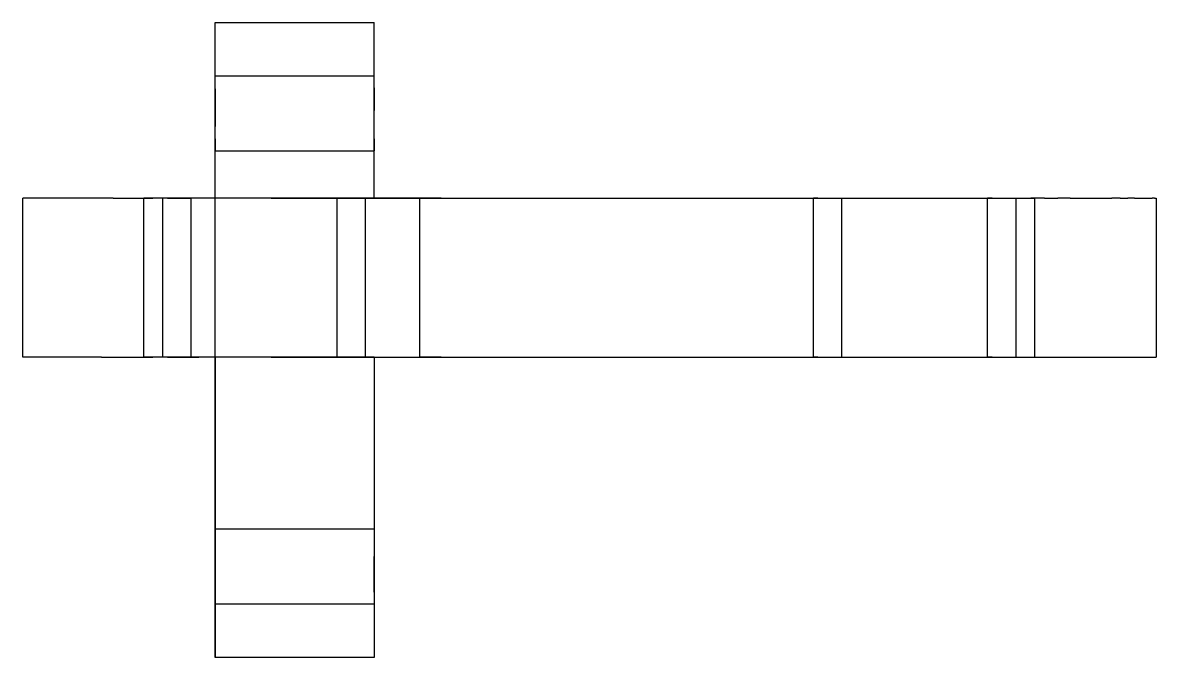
# Model space of a CAD drawing. Header units: millimetres. Extents: x -65 to 210, y -204 to 50.
# Drawn here: x 110 to 210, y -176.5 to -120.5 of the extents above; entities that cross this region are included whole.
import ezdxf

# ---------------------------------------------------------------- set-up
doc = ezdxf.new("R2010")
doc.units = ezdxf.units.MM
doc.layers.add('SIDE_YZ', color=7, linetype='Continuous')

msp = doc.modelspace()

# ---------------------------------------------------------------- linework, layer by layer
at = {"layer": 'SIDE_YZ'}
for p, q in [((127, -176.5), (127, -120.5)), ((127, -120.5), (141, -120.5)), ((127, -136), (127, -120.5)), ((141, -136), (141, -120.5)), ((127, -125.206), (127, -125.201)), ((127, -125.201), (141, -125.201)), ((127, -125.216), (127, -125.206)), ((127, -125.232), (127, -125.216)), ((127, -125.253), (127, -125.232)), ((127, -125.279), (127, -125.253)), ((127, -125.31), (127, -125.279)), ((127, -125.346), (127, -125.31)), ((127, -125.387), (127, -125.346)), ((127, -125.433), (127, -125.387)), ((127, -125.484), (127, -125.433)), ((127, -125.539), (127, -125.484)), ((127, -125.599), (127, -125.539)), ((127, -125.664), (127, -125.599)), ((127, -125.734), (127, -125.664)), ((127, -125.807), (127, -125.734)), ((127, -125.885), (127, -125.807)), ((127, -125.967), (127, -125.885)), ((127, -126.053), (127, -125.967)), ((141, -125.206), (141, -125.201)), ((141, -125.216), (141, -125.206)), ((141, -125.232), (141, -125.216)), ((141, -125.253), (141, -125.232)), ((141, -125.279), (141, -125.253)), ((141, -125.31), (141, -125.279)), ((141, -125.346), (141, -125.31)), ((141, -125.387), (141, -125.346)), ((141, -125.433), (141, -125.387)), ((141, -125.484), (141, -125.433)), ((141, -125.539), (141, -125.484)), ((141, -125.599), (141, -125.539)), ((141, -125.664), (141, -125.599)), ((141, -125.734), (141, -125.664)), ((141, -125.807), (141, -125.734)), ((141, -125.885), (141, -125.807)), ((141, -125.967), (141, -125.885)), ((141, -126.053), (141, -125.967)), ((127, -126.143), (127, -126.053)), ((127, -126.237), (127, -126.143)), ((127, -126.334), (127, -126.237)), ((127, -126.334), (127, -126.435)), ((127, -126.435), (127, -126.539)), ((127, -126.539), (127, -126.646)), ((127, -126.646), (127, -126.756)), ((127, -126.756), (127, -126.869)), ((127, -126.869), (127, -126.984)), ((127, -126.984), (127, -127.102)), ((141, -126.143), (141, -126.053)), ((141, -126.237), (141, -126.143)), ((141, -126.237), (141, -126.334)), ((141, -126.334), (141, -126.435)), ((141, -126.435), (141, -126.539)), ((141, -126.539), (141, -126.646)), ((141, -126.646), (141, -126.756)), ((141, -126.756), (141, -126.869)), ((141, -126.869), (141, -126.984)), ((141, -126.984), (141, -127.102)), ((127, -127.102), (127, -127.222)), ((127, -127.222), (127, -127.344)), ((127, -127.344), (127, -127.468)), ((127, -127.468), (127, -127.593)), ((127, -127.593), (127, -127.72)), ((127, -127.72), (127, -127.848)), ((127, -127.848), (127, -127.977)), ((127, -127.977), (127, -128.107)), ((141, -127.102), (141, -127.222)), ((141, -127.222), (141, -127.344)), ((141, -127.344), (141, -127.468)), ((141, -127.468), (141, -127.593)), ((141, -127.593), (141, -127.72)), ((141, -127.72), (141, -127.848)), ((141, -127.848), (141, -127.977)), ((141, -127.977), (141, -128.107)), ((127, -128.107), (127, -128.238)), ((127, -128.238), (127, -128.369)), ((127, -128.369), (127, -128.5)), ((127, -128.5), (127, -128.631)), ((127, -128.631), (127, -128.762)), ((127, -128.762), (127, -128.893)), ((127, -128.893), (127, -129.023)), ((141, -128.107), (141, -128.238)), ((141, -128.369), (141, -128.238)), ((141, -128.5), (141, -128.369)), ((141, -128.631), (141, -128.5)), ((141, -128.762), (141, -128.631)), ((141, -128.893), (141, -128.762)), ((141, -129.023), (141, -128.893)), ((127, -129.023), (127, -129.152)), ((127, -129.152), (127, -129.28)), ((127, -129.28), (127, -129.407)), ((127, -129.407), (127, -129.532)), ((127, -129.532), (127, -129.656)), ((127, -129.778), (127, -129.656)), ((127, -129.898), (127, -129.778)), ((127, -130.016), (127, -129.898)), ((141, -129.152), (141, -129.023)), ((141, -129.28), (141, -129.152)), ((141, -129.407), (141, -129.28)), ((141, -129.532), (141, -129.407)), ((141, -129.656), (141, -129.532)), ((141, -129.778), (141, -129.656)), ((141, -129.898), (141, -129.778)), ((141, -130.016), (141, -129.898)), ((127, -130.131), (127, -130.016)), ((127, -130.244), (127, -130.131)), ((127, -130.354), (127, -130.244)), ((127, -130.461), (127, -130.354)), ((127, -130.565), (127, -130.461)), ((127, -130.666), (127, -130.565)), ((127, -130.763), (127, -130.666)), ((127, -130.763), (127, -130.857)), ((127, -130.857), (127, -130.947)), ((127, -130.947), (127, -131.033)), ((141, -130.131), (141, -130.016)), ((141, -130.244), (141, -130.131)), ((141, -130.354), (141, -130.244)), ((141, -130.461), (141, -130.354)), ((141, -130.565), (141, -130.461)), ((141, -130.666), (141, -130.565)), ((141, -130.763), (141, -130.666)), ((141, -130.763), (141, -130.857)), ((141, -130.857), (141, -130.947)), ((141, -130.947), (141, -131.033)), ((127, -131.033), (127, -131.115)), ((127, -131.115), (127, -131.193)), ((127, -131.193), (127, -131.266)), ((127, -131.266), (127, -131.336)), ((127, -131.336), (127, -131.401)), ((127, -131.401), (127, -131.461)), ((127, -131.461), (127, -131.516)), ((127, -131.516), (127, -131.567)), ((127, -131.567), (127, -131.613)), ((127, -131.613), (127, -131.654)), ((127, -131.654), (127, -131.69)), ((127, -131.69), (127, -131.721)), ((127, -131.721), (127, -131.747)), ((127, -131.747), (127, -131.768)), ((127, -131.768), (127, -131.784)), ((127, -131.784), (127, -131.794)), ((127, -131.794), (127, -131.799)), ((127, -131.799), (141, -131.799)), ((141, -131.033), (141, -131.115)), ((141, -131.115), (141, -131.193)), ((141, -131.193), (141, -131.266)), ((141, -131.266), (141, -131.336)), ((141, -131.336), (141, -131.401)), ((141, -131.401), (141, -131.461)), ((141, -131.461), (141, -131.516)), ((141, -131.516), (141, -131.567)), ((141, -131.567), (141, -131.613)), ((141, -131.613), (141, -131.654)), ((141, -131.654), (141, -131.69)), ((141, -131.69), (141, -131.721)), ((141, -131.721), (141, -131.747)), ((141, -131.747), (141, -131.768)), ((141, -131.768), (141, -131.784)), ((141, -131.784), (141, -131.794)), ((141, -131.794), (141, -131.799)), ((110.01, -150), (110.01, -136)), ((110.088, -136), (110.01, -136)), ((110.244, -136), (110.088, -136)), ((110.478, -136), (110.244, -136)), ((110.789, -136), (110.478, -136)), ((111.177, -136), (110.789, -136)), ((111.642, -136), (111.177, -136)), ((112.182, -136), (111.642, -136)), ((112.797, -136), (112.182, -136)), ((113.485, -136), (112.797, -136)), ((114.246, -136), (113.485, -136)), ((115.079, -136), (114.246, -136)), ((115.982, -136), (115.079, -136)), ((116.954, -136), (115.982, -136)), ((117.993, -136), (116.954, -136)), ((117.993, -136), (119.097, -136)), ((119.097, -136), (120.266, -136)), ((120.266, -136), (121.496, -136)), ((120.708, -150), (120.708, -136)), ((120.77, -136), (120.708, -136)), ((120.894, -136), (120.77, -136)), ((121.08, -136), (120.894, -136)), ((121.328, -136), (121.08, -136)), ((121.636, -136), (121.328, -136)), ((122.787, -136), (121.496, -136)), ((122.006, -136), (121.636, -136)), ((122.435, -136), (122.006, -136)), ((122.377, -150), (122.377, -136)), ((122.379, -136), (122.377, -136)), ((122.383, -136), (122.379, -136)), ((122.389, -136), (122.383, -136)), ((122.397, -136), (122.389, -136)), ((122.407, -136), (122.397, -136)), ((122.418, -136), (122.407, -136)), ((122.432, -136), (122.418, -136)), ((122.448, -136), (122.432, -136)), ((122.924, -136), (122.435, -136)), ((122.465, -136), (122.448, -136)), ((122.484, -136), (122.465, -136)), ((122.505, -136), (122.484, -136)), ((122.528, -136), (122.505, -136)), ((122.553, -136), (122.528, -136)), ((122.579, -136), (122.553, -136)), ((122.607, -136), (122.579, -136)), ((122.637, -136), (122.607, -136)), ((122.668, -136), (122.637, -136)), ((122.7, -136), (122.668, -136)), ((122.734, -136), (122.7, -136)), ((122.77, -136), (122.734, -136)), ((122.77, -136), (122.807, -136)), ((124.136, -136), (122.787, -136)), ((122.807, -136), (122.845, -136)), ((122.845, -136), (122.884, -136)), ((122.884, -136), (122.925, -136)), ((123.471, -136), (122.924, -136)), ((122.925, -136), (122.966, -136)), ((122.966, -136), (123.009, -136)), ((123.009, -136), (123.053, -136)), ((123.053, -136), (123.097, -136)), ((123.097, -136), (123.143, -136)), ((123.143, -136), (123.189, -136)), ((123.189, -136), (123.236, -136)), ((123.236, -136), (123.283, -136)), ((123.283, -136), (123.332, -136)), ((123.332, -136), (123.38, -136)), ((123.38, -136), (123.429, -136)), ((123.429, -136), (123.478, -136)), ((124.077, -136), (123.471, -136)), ((123.478, -136), (123.528, -136)), ((123.528, -136), (123.577, -136)), ((123.577, -136), (123.627, -136)), ((123.627, -136), (123.677, -136)), ((123.677, -136), (123.726, -136)), ((123.726, -136), (123.776, -136)), ((123.776, -136), (123.825, -136)), ((123.825, -136), (123.874, -136)), ((123.874, -136), (123.922, -136)), ((123.922, -136), (123.97, -136)), ((123.97, -136), (124.018, -136)), ((124.018, -136), (124.065, -136)), ((124.065, -136), (124.111, -136)), ((124.739, -136), (124.077, -136)), ((124.111, -136), (124.156, -136)), ((125.541, -136), (124.136, -136)), ((124.156, -136), (124.201, -136)), ((124.201, -136), (124.245, -136)), ((124.245, -136), (124.287, -136)), ((124.287, -136), (124.329, -136)), ((124.329, -136), (124.37, -136)), ((124.37, -136), (124.409, -136)), ((124.409, -136), (124.447, -136)), ((124.447, -136), (124.484, -136)), ((124.484, -136), (124.52, -136)), ((124.52, -136), (124.554, -136)), ((124.554, -136), (124.586, -136)), ((124.586, -136), (124.617, -136)), ((124.617, -136), (124.647, -136)), ((124.647, -136), (124.675, -136)), ((124.675, -136), (124.701, -136)), ((124.701, -136), (124.726, -136)), ((124.726, -136), (124.748, -136)), ((125.456, -136), (124.739, -136)), ((124.748, -136), (124.77, -136)), ((124.77, -136), (124.789, -136)), ((124.789, -136), (124.806, -136)), ((124.806, -136), (124.822, -136)), ((124.822, -136), (124.835, -136)), ((124.835, -136), (124.847, -136)), ((124.847, -136), (124.857, -136)), ((124.857, -136), (124.865, -136)), ((124.865, -136), (124.871, -136)), ((124.871, -136), (124.875, -136)), ((124.875, -136), (124.877, -136)), ((124.877, -150), (124.877, -136)), ((126.229, -136), (125.456, -136)), ((127, -136), (125.541, -136)), ((127.054, -136), (126.229, -136)), ((127, -150), (127, -136)), ((141, -136), (127, -136)), ((127.932, -136), (127.054, -136)), ((128.861, -136), (127.932, -136)), ((129.839, -136), (128.861, -136)), ((130.864, -136), (129.839, -136)), ((131.936, -136), (130.864, -136)), ((131.936, -136), (133.052, -136)), ((133.052, -136), (134.21, -136)), ((134.21, -136), (135.41, -136)), ((135.41, -136), (136.648, -136)), ((136.648, -136), (137.923, -136)), ((137.75, -150), (137.75, -136)), ((137.752, -136), (137.75, -136)), ((137.756, -136), (137.752, -136)), ((137.762, -136), (137.756, -136)), ((137.77, -136), (137.762, -136)), ((137.78, -136), (137.77, -136)), ((137.792, -136), (137.78, -136)), ((137.805, -136), (137.792, -136)), ((137.821, -136), (137.805, -136)), ((137.838, -136), (137.821, -136)), ((137.857, -136), (137.838, -136)), ((137.878, -136), (137.857, -136)), ((137.901, -136), (137.878, -136)), ((137.926, -136), (137.901, -136)), ((137.923, -136), (139.233, -136)), ((137.952, -136), (137.926, -136)), ((137.98, -136), (137.952, -136)), ((138.01, -136), (137.98, -136)), ((138.041, -136), (138.01, -136)), ((138.073, -136), (138.041, -136)), ((138.107, -136), (138.073, -136)), ((138.143, -136), (138.107, -136)), ((138.143, -136), (138.18, -136)), ((138.18, -136), (138.218, -136)), ((138.218, -136), (138.257, -136)), ((138.257, -136), (138.298, -136)), ((138.298, -136), (138.339, -136)), ((138.339, -136), (138.382, -136)), ((138.382, -136), (138.426, -136)), ((138.426, -136), (138.47, -136)), ((138.47, -136), (138.516, -136)), ((138.516, -136), (138.562, -136)), ((138.562, -136), (138.609, -136)), ((138.609, -136), (138.657, -136)), ((138.657, -136), (138.705, -136)), ((138.705, -136), (138.753, -136)), ((138.753, -136), (138.802, -136)), ((138.802, -136), (138.851, -136)), ((138.851, -136), (138.901, -136)), ((138.901, -136), (138.95, -136)), ((138.95, -136), (139, -136)), ((139, -136), (139.05, -136)), ((139.05, -136), (139.099, -136)), ((139.099, -136), (139.149, -136)), ((139.149, -136), (139.198, -136)), ((139.198, -136), (139.247, -136)), ((139.233, -136), (140.576, -136)), ((139.247, -136), (139.295, -136)), ((139.295, -136), (139.343, -136)), ((139.343, -136), (139.391, -136)), ((139.391, -136), (139.438, -136)), ((139.438, -136), (139.484, -136)), ((139.484, -136), (139.53, -136)), ((139.53, -136), (139.574, -136)), ((139.574, -136), (139.618, -136)), ((139.618, -136), (139.661, -136)), ((139.661, -136), (139.702, -136)), ((139.702, -136), (139.743, -136)), ((139.743, -136), (139.782, -136)), ((139.82, -136), (139.782, -136)), ((139.857, -136), (139.82, -136)), ((139.893, -136), (139.857, -136)), ((139.927, -136), (139.893, -136)), ((139.959, -136), (139.927, -136)), ((139.99, -136), (139.959, -136)), ((140.02, -136), (139.99, -136)), ((140.048, -136), (140.02, -136)), ((140.048, -136), (140.074, -136)), ((140.099, -136), (140.074, -136)), ((140.122, -136), (140.099, -136)), ((140.143, -136), (140.122, -136)), ((140.162, -136), (140.143, -136)), ((140.179, -136), (140.162, -136)), ((140.195, -136), (140.179, -136)), ((140.208, -136), (140.195, -136)), ((140.22, -136), (140.208, -136)), ((140.23, -136), (140.22, -136)), ((140.238, -136), (140.23, -136)), ((140.244, -136), (140.238, -136)), ((140.244, -136), (140.248, -136)), ((140.248, -136), (140.25, -136)), ((140.25, -150), (140.25, -136)), ((140.576, -136), (141.95, -136)), ((145, -136), (141, -136)), ((141.95, -136), (143.352, -136)), ((143.352, -136), (144.78, -136)), ((144.78, -136), (146.233, -136)), ((146.915, -136), (145, -136)), ((145, -136), (145, -150)), ((146.233, -136), (147.707, -136)), ((146.915, -136), (148.85, -136)), ((147.707, -136), (149.201, -136)), ((148.85, -136), (150.804, -136)), ((149.201, -136), (150.712, -136)), ((150.712, -136), (152.237, -136)), ((150.804, -136), (152.772, -136)), ((152.237, -136), (153.775, -136)), ((152.772, -136), (154.751, -136)), ((153.775, -136), (155.323, -136)), ((154.751, -136), (156.739, -136)), ((155.323, -136), (156.878, -136)), ((156.739, -136), (158.732, -136)), ((156.878, -136), (158.438, -136)), ((158.438, -136), (160, -136)), ((158.732, -136), (160.727, -136)), ((160, -136), (161.562, -136)), ((160.727, -136), (162.721, -136)), ((161.562, -136), (163.122, -136)), ((162.721, -136), (164.71, -136)), ((163.122, -136), (164.677, -136)), ((164.677, -136), (166.225, -136)), ((164.71, -136), (166.692, -136)), ((166.225, -136), (167.763, -136)), ((166.692, -136), (168.664, -136)), ((167.763, -136), (169.288, -136)), ((168.664, -136), (170.621, -136)), ((169.288, -136), (170.799, -136)), ((170.621, -136), (172.562, -136)), ((170.799, -136), (172.293, -136)), ((172.293, -136), (173.767, -136)), ((172.562, -136), (174.483, -136)), ((173.767, -136), (175.22, -136)), ((174.483, -136), (176.38, -136)), ((175.22, -136), (176.648, -136)), ((176.38, -136), (178.252, -136)), ((176.648, -136), (178.05, -136)), ((178.05, -136), (179.424, -136)), ((178.252, -136), (180.094, -136)), ((179.424, -136), (180.767, -136)), ((179.75, -150), (179.75, -136)), ((179.752, -136), (179.75, -136)), ((179.756, -136), (179.752, -136)), ((179.762, -136), (179.756, -136)), ((179.77, -136), (179.762, -136)), ((179.78, -136), (179.77, -136)), ((179.792, -136), (179.78, -136)), ((179.805, -136), (179.792, -136)), ((179.821, -136), (179.805, -136)), ((179.838, -136), (179.821, -136)), ((179.857, -136), (179.838, -136)), ((179.878, -136), (179.857, -136)), ((179.901, -136), (179.878, -136)), ((179.926, -136), (179.901, -136)), ((179.952, -136), (179.926, -136)), ((179.98, -136), (179.952, -136)), ((180.01, -136), (179.98, -136)), ((180.041, -136), (180.01, -136)), ((180.073, -136), (180.041, -136)), ((180.107, -136), (180.073, -136)), ((180.094, -136), (181.905, -136)), ((180.143, -136), (180.107, -136)), ((180.143, -136), (180.18, -136)), ((180.18, -136), (180.218, -136)), ((180.218, -136), (180.257, -136)), ((180.257, -136), (180.298, -136)), ((180.298, -136), (180.339, -136)), ((180.339, -136), (180.382, -136)), ((180.382, -136), (180.426, -136)), ((180.426, -136), (180.47, -136)), ((180.47, -136), (180.516, -136)), ((180.516, -136), (180.562, -136)), ((180.562, -136), (180.609, -136)), ((180.609, -136), (180.657, -136)), ((180.657, -136), (180.705, -136)), ((180.705, -136), (180.753, -136)), ((180.753, -136), (180.802, -136)), ((180.767, -136), (182.077, -136)), ((180.802, -136), (180.851, -136)), ((180.851, -136), (180.901, -136)), ((180.901, -136), (180.95, -136)), ((180.95, -136), (181, -136)), ((181, -136), (181.05, -136)), ((181.05, -136), (181.099, -136)), ((181.099, -136), (181.149, -136)), ((181.149, -136), (181.198, -136)), ((181.198, -136), (181.247, -136)), ((181.247, -136), (181.295, -136)), ((181.295, -136), (181.343, -136)), ((181.343, -136), (181.391, -136)), ((181.391, -136), (181.438, -136)), ((181.438, -136), (181.484, -136)), ((181.484, -136), (181.53, -136)), ((181.53, -136), (181.574, -136)), ((181.574, -136), (181.618, -136)), ((181.618, -136), (181.661, -136)), ((181.661, -136), (181.702, -136)), ((181.702, -136), (181.743, -136)), ((181.743, -136), (181.782, -136)), ((181.782, -136), (181.82, -136)), ((181.82, -136), (181.857, -136)), ((181.857, -136), (181.893, -136)), ((181.893, -136), (181.927, -136)), ((181.905, -136), (183.681, -136)), ((181.927, -136), (181.959, -136)), ((181.959, -136), (181.99, -136)), ((181.99, -136), (182.02, -136)), ((182.02, -136), (182.048, -136)), ((182.048, -136), (182.074, -136)), ((182.074, -136), (182.099, -136)), ((182.077, -136), (183.352, -136)), ((182.099, -136), (182.122, -136)), ((182.122, -136), (182.143, -136)), ((182.143, -136), (182.162, -136)), ((182.162, -136), (182.179, -136)), ((182.179, -136), (182.195, -136)), ((182.195, -136), (182.208, -136)), ((182.208, -136), (182.22, -136)), ((182.22, -136), (182.23, -136)), ((182.23, -136), (182.238, -136)), ((182.238, -136), (182.244, -136)), ((182.244, -136), (182.248, -136)), ((182.248, -136), (182.25, -136)), ((182.25, -150), (182.25, -136)), ((183.352, -136), (184.59, -136)), ((183.681, -136), (185.419, -136)), ((184.59, -136), (185.79, -136)), ((185.419, -136), (187.116, -136)), ((185.79, -136), (186.948, -136)), ((186.948, -136), (188.064, -136)), ((187.116, -136), (188.77, -136)), ((188.064, -136), (189.136, -136)), ((188.77, -136), (190.379, -136)), ((189.136, -136), (190.161, -136)), ((190.161, -136), (191.139, -136)), ((190.379, -136), (191.939, -136)), ((191.139, -136), (192.068, -136)), ((191.939, -136), (193.448, -136)), ((192.068, -136), (192.946, -136)), ((192.946, -136), (193.771, -136)), ((193.448, -136), (194.904, -136)), ((193.771, -136), (194.544, -136)), ((194.544, -136), (195.261, -136)), ((194.904, -136), (196.305, -136)), ((195.123, -150), (195.123, -136)), ((195.125, -136), (195.123, -136)), ((195.129, -136), (195.125, -136)), ((195.135, -136), (195.129, -136)), ((195.143, -136), (195.135, -136)), ((195.153, -136), (195.143, -136)), ((195.165, -136), (195.153, -136)), ((195.178, -136), (195.165, -136)), ((195.194, -136), (195.178, -136)), ((195.211, -136), (195.194, -136)), ((195.23, -136), (195.211, -136)), ((195.252, -136), (195.23, -136)), ((195.274, -136), (195.252, -136)), ((195.261, -136), (195.923, -136)), ((195.299, -136), (195.274, -136)), ((195.325, -136), (195.299, -136)), ((195.353, -136), (195.325, -136)), ((195.383, -136), (195.353, -136)), ((195.414, -136), (195.383, -136)), ((195.446, -136), (195.414, -136)), ((195.48, -136), (195.446, -136)), ((195.516, -136), (195.48, -136)), ((195.516, -136), (195.553, -136)), ((195.553, -136), (195.591, -136)), ((195.591, -136), (195.63, -136)), ((195.63, -136), (195.671, -136)), ((195.671, -136), (195.713, -136)), ((195.713, -136), (195.755, -136)), ((195.755, -136), (195.799, -136)), ((195.799, -136), (195.844, -136)), ((195.844, -136), (195.889, -136)), ((195.889, -136), (195.935, -136)), ((195.923, -136), (196.529, -136)), ((195.935, -136), (195.982, -136)), ((195.982, -136), (196.03, -136)), ((196.03, -136), (196.078, -136)), ((196.078, -136), (196.126, -136)), ((196.126, -136), (196.175, -136)), ((196.175, -136), (196.224, -136)), ((196.224, -136), (196.274, -136)), ((196.274, -136), (196.323, -136)), ((196.305, -136), (197.647, -136)), ((196.323, -136), (196.373, -136)), ((196.373, -136), (196.423, -136)), ((196.423, -136), (196.472, -136)), ((196.472, -136), (196.522, -136)), ((196.522, -136), (196.571, -136)), ((196.529, -136), (197.076, -136)), ((196.571, -136), (196.62, -136)), ((196.62, -136), (196.668, -136)), ((196.668, -136), (196.717, -136)), ((196.717, -136), (196.764, -136)), ((196.764, -136), (196.811, -136)), ((196.811, -136), (196.857, -136)), ((196.857, -136), (196.903, -136)), ((196.903, -136), (196.947, -136)), ((196.947, -136), (196.991, -136)), ((196.991, -136), (197.034, -136)), ((197.034, -136), (197.075, -136)), ((197.075, -136), (197.116, -136)), ((197.076, -136), (197.565, -136)), ((197.116, -136), (197.155, -136)), ((197.155, -136), (197.193, -136)), ((197.193, -136), (197.23, -136)), ((197.23, -136), (197.266, -136)), ((197.266, -136), (197.3, -136)), ((197.3, -136), (197.332, -136)), ((197.332, -136), (197.363, -136)), ((197.363, -136), (197.393, -136)), ((197.393, -136), (197.421, -136)), ((197.421, -136), (197.447, -136)), ((197.447, -136), (197.472, -136)), ((197.472, -136), (197.495, -136)), ((197.495, -136), (197.516, -136)), ((197.516, -136), (197.535, -136)), ((197.535, -136), (197.552, -136)), ((197.552, -136), (197.568, -136)), ((197.565, -136), (197.994, -136)), ((197.568, -136), (197.582, -136)), ((197.582, -136), (197.593, -136)), ((197.593, -136), (197.603, -136)), ((197.603, -136), (197.611, -136)), ((197.611, -136), (197.617, -136)), ((197.617, -136), (197.621, -136)), ((197.621, -136), (197.623, -136)), ((197.623, -150), (197.623, -136)), ((197.647, -136), (198.93, -136)), ((197.994, -136), (198.364, -136)), ((198.364, -136), (198.672, -136)), ((198.672, -136), (198.92, -136)), ((198.92, -136), (199.106, -136)), ((200.151, -136), (198.93, -136)), ((199.106, -136), (199.23, -136)), ((199.23, -136), (199.292, -136)), ((199.292, -150), (199.292, -136)), ((200.151, -136), (201.307, -136)), ((202.398, -136), (201.307, -136)), ((202.398, -136), (203.422, -136)), ((203.422, -136), (204.376, -136)), ((204.376, -136), (205.26, -136)), ((205.26, -136), (206.072, -136)), ((206.81, -136), (206.072, -136)), ((206.81, -136), (207.474, -136)), ((208.062, -136), (207.474, -136)), ((208.062, -136), (208.574, -136)), ((208.574, -136), (209.008, -136)), ((209.008, -136), (209.364, -136)), ((209.364, -136), (209.642, -136)), ((209.841, -136), (209.642, -136)), ((209.841, -136), (209.96, -136)), ((209.96, -136), (210, -136)), ((210, -136), (210, -150)), ((110.088, -150), (110.01, -150)), ((110.244, -150), (110.088, -150)), ((110.478, -150), (110.244, -150)), ((110.789, -150), (110.478, -150)), ((111.177, -150), (110.789, -150)), ((111.642, -150), (111.177, -150)), ((112.182, -150), (111.642, -150)), ((112.797, -150), (112.182, -150)), ((113.485, -150), (112.797, -150)), ((114.246, -150), (113.485, -150)), ((115.079, -150), (114.246, -150)), ((115.982, -150), (115.079, -150)), ((116.954, -150), (115.982, -150)), ((116.954, -150), (117.993, -150)), ((117.993, -150), (119.097, -150)), ((119.097, -150), (120.266, -150)), ((120.266, -150), (121.496, -150)), ((120.77, -150), (120.708, -150)), ((120.894, -150), (120.77, -150)), ((121.08, -150), (120.894, -150)), ((121.328, -150), (121.08, -150)), ((121.636, -150), (121.328, -150)), ((122.787, -150), (121.496, -150)), ((122.006, -150), (121.636, -150)), ((122.435, -150), (122.006, -150)), ((122.379, -150), (122.377, -150)), ((122.383, -150), (122.379, -150)), ((122.389, -150), (122.383, -150)), ((122.397, -150), (122.389, -150)), ((122.407, -150), (122.397, -150)), ((122.418, -150), (122.407, -150)), ((122.432, -150), (122.418, -150)), ((122.448, -150), (122.432, -150)), ((122.924, -150), (122.435, -150)), ((122.465, -150), (122.448, -150)), ((122.484, -150), (122.465, -150)), ((122.505, -150), (122.484, -150)), ((122.528, -150), (122.505, -150)), ((122.553, -150), (122.528, -150)), ((122.579, -150), (122.553, -150)), ((122.607, -150), (122.579, -150)), ((122.637, -150), (122.607, -150)), ((122.668, -150), (122.637, -150)), ((122.7, -150), (122.668, -150)), ((122.734, -150), (122.7, -150)), ((122.77, -150), (122.734, -150)), ((122.77, -150), (122.807, -150)), ((124.136, -150), (122.787, -150)), ((122.807, -150), (122.845, -150)), ((122.845, -150), (122.884, -150)), ((122.884, -150), (122.925, -150)), ((123.471, -150), (122.924, -150)), ((122.925, -150), (122.966, -150)), ((122.966, -150), (123.009, -150)), ((123.009, -150), (123.053, -150)), ((123.053, -150), (123.097, -150)), ((123.097, -150), (123.143, -150)), ((123.143, -150), (123.189, -150)), ((123.189, -150), (123.236, -150)), ((123.236, -150), (123.283, -150)), ((123.283, -150), (123.332, -150)), ((123.332, -150), (123.38, -150)), ((123.38, -150), (123.429, -150)), ((123.429, -150), (123.478, -150)), ((124.077, -150), (123.471, -150)), ((123.478, -150), (123.528, -150)), ((123.528, -150), (123.577, -150)), ((123.577, -150), (123.627, -150)), ((123.627, -150), (123.677, -150)), ((123.677, -150), (123.726, -150)), ((123.726, -150), (123.776, -150)), ((123.776, -150), (123.825, -150)), ((123.825, -150), (123.874, -150)), ((123.874, -150), (123.922, -150)), ((123.922, -150), (123.97, -150)), ((123.97, -150), (124.018, -150)), ((124.018, -150), (124.065, -150)), ((124.065, -150), (124.111, -150)), ((124.739, -150), (124.077, -150)), ((124.111, -150), (124.156, -150)), ((124.136, -150), (125.541, -150)), ((124.156, -150), (124.201, -150)), ((124.201, -150), (124.245, -150)), ((124.245, -150), (124.287, -150)), ((124.287, -150), (124.329, -150)), ((124.329, -150), (124.37, -150)), ((124.37, -150), (124.409, -150)), ((124.409, -150), (124.447, -150)), ((124.447, -150), (124.484, -150)), ((124.484, -150), (124.52, -150)), ((124.52, -150), (124.554, -150)), ((124.554, -150), (124.586, -150)), ((124.586, -150), (124.617, -150)), ((124.617, -150), (124.647, -150)), ((124.647, -150), (124.675, -150)), ((124.675, -150), (124.701, -150)), ((124.701, -150), (124.726, -150)), ((124.726, -150), (124.748, -150)), ((125.456, -150), (124.739, -150)), ((124.748, -150), (124.77, -150)), ((124.77, -150), (124.789, -150)), ((124.789, -150), (124.806, -150)), ((124.806, -150), (124.822, -150)), ((124.822, -150), (124.835, -150)), ((124.835, -150), (124.847, -150)), ((124.847, -150), (124.857, -150)), ((124.857, -150), (124.865, -150)), ((124.865, -150), (124.871, -150)), ((124.871, -150), (124.875, -150)), ((124.875, -150), (124.877, -150)), ((126.229, -150), (125.456, -150)), ((127, -150), (125.541, -150)), ((127.054, -150), (126.229, -150)), ((141, -150), (127, -150)), ((127, -150), (127, -176.5)), ((127.932, -150), (127.054, -150)), ((128.861, -150), (127.932, -150)), ((129.839, -150), (128.861, -150)), ((130.864, -150), (129.839, -150)), ((131.936, -150), (130.864, -150)), ((131.936, -150), (133.052, -150)), ((133.052, -150), (134.21, -150)), ((134.21, -150), (135.41, -150)), ((135.41, -150), (136.648, -150)), ((136.648, -150), (137.923, -150)), ((137.752, -150), (137.75, -150)), ((137.756, -150), (137.752, -150)), ((137.762, -150), (137.756, -150)), ((137.77, -150), (137.762, -150)), ((137.78, -150), (137.77, -150)), ((137.792, -150), (137.78, -150)), ((137.805, -150), (137.792, -150)), ((137.821, -150), (137.805, -150)), ((137.838, -150), (137.821, -150)), ((137.857, -150), (137.838, -150)), ((137.878, -150), (137.857, -150)), ((137.901, -150), (137.878, -150)), ((137.926, -150), (137.901, -150)), ((137.923, -150), (139.233, -150)), ((137.952, -150), (137.926, -150)), ((137.98, -150), (137.952, -150)), ((138.01, -150), (137.98, -150)), ((138.041, -150), (138.01, -150)), ((138.073, -150), (138.041, -150)), ((138.107, -150), (138.073, -150)), ((138.143, -150), (138.107, -150)), ((138.143, -150), (138.18, -150)), ((138.18, -150), (138.218, -150)), ((138.218, -150), (138.257, -150)), ((138.257, -150), (138.298, -150)), ((138.298, -150), (138.339, -150)), ((138.339, -150), (138.382, -150)), ((138.382, -150), (138.426, -150)), ((138.426, -150), (138.47, -150)), ((138.47, -150), (138.516, -150)), ((138.516, -150), (138.562, -150)), ((138.562, -150), (138.609, -150)), ((138.609, -150), (138.657, -150)), ((138.657, -150), (138.705, -150)), ((138.705, -150), (138.753, -150)), ((138.753, -150), (138.802, -150)), ((138.802, -150), (138.851, -150)), ((138.851, -150), (138.901, -150)), ((138.901, -150), (138.95, -150)), ((138.95, -150), (139, -150)), ((139, -150), (139.05, -150)), ((139.05, -150), (139.099, -150)), ((139.099, -150), (139.149, -150)), ((139.149, -150), (139.198, -150)), ((139.198, -150), (139.247, -150)), ((139.233, -150), (140.576, -150)), ((139.247, -150), (139.295, -150)), ((139.295, -150), (139.343, -150)), ((139.343, -150), (139.391, -150)), ((139.391, -150), (139.438, -150)), ((139.438, -150), (139.484, -150)), ((139.484, -150), (139.53, -150)), ((139.53, -150), (139.574, -150)), ((139.574, -150), (139.618, -150)), ((139.618, -150), (139.661, -150)), ((139.661, -150), (139.702, -150)), ((139.702, -150), (139.743, -150)), ((139.743, -150), (139.782, -150)), ((139.82, -150), (139.782, -150)), ((139.857, -150), (139.82, -150)), ((139.893, -150), (139.857, -150)), ((139.927, -150), (139.893, -150)), ((139.959, -150), (139.927, -150)), ((139.99, -150), (139.959, -150)), ((140.02, -150), (139.99, -150)), ((140.02, -150), (140.048, -150)), ((140.048, -150), (140.074, -150)), ((140.099, -150), (140.074, -150)), ((140.122, -150), (140.099, -150)), ((140.143, -150), (140.122, -150)), ((140.162, -150), (140.143, -150)), ((140.179, -150), (140.162, -150)), ((140.195, -150), (140.179, -150)), ((140.208, -150), (140.195, -150)), ((140.22, -150), (140.208, -150)), ((140.23, -150), (140.22, -150)), ((140.238, -150), (140.23, -150)), ((140.244, -150), (140.238, -150)), ((140.248, -150), (140.244, -150)), ((140.248, -150), (140.25, -150)), ((140.576, -150), (141.95, -150)), ((141, -150), (145, -150)), ((141, -150), (141, -176.5)), ((141.95, -150), (143.352, -150)), ((143.352, -150), (144.78, -150)), ((144.78, -150), (146.233, -150)), ((146.915, -150), (145, -150)), ((146.233, -150), (147.707, -150)), ((146.915, -150), (148.85, -150)), ((147.707, -150), (149.201, -150)), ((148.85, -150), (150.804, -150)), ((149.201, -150), (150.712, -150)), ((150.712, -150), (152.237, -150)), ((150.804, -150), (152.772, -150)), ((152.237, -150), (153.775, -150)), ((152.772, -150), (154.751, -150)), ((153.775, -150), (155.323, -150)), ((154.751, -150), (156.739, -150)), ((155.323, -150), (156.878, -150)), ((156.739, -150), (158.732, -150)), ((156.878, -150), (158.438, -150)), ((158.438, -150), (160, -150)), ((158.732, -150), (160.727, -150)), ((160, -150), (161.562, -150)), ((160.727, -150), (162.721, -150)), ((161.562, -150), (163.122, -150)), ((162.721, -150), (164.71, -150)), ((163.122, -150), (164.677, -150)), ((164.677, -150), (166.225, -150)), ((164.71, -150), (166.692, -150)), ((166.225, -150), (167.763, -150)), ((166.692, -150), (168.664, -150)), ((167.763, -150), (169.288, -150)), ((168.664, -150), (170.621, -150)), ((169.288, -150), (170.799, -150)), ((170.621, -150), (172.562, -150)), ((170.799, -150), (172.293, -150)), ((172.293, -150), (173.767, -150)), ((172.562, -150), (174.483, -150)), ((173.767, -150), (175.22, -150)), ((174.483, -150), (176.38, -150)), ((175.22, -150), (176.648, -150)), ((176.38, -150), (178.252, -150)), ((176.648, -150), (178.05, -150)), ((178.05, -150), (179.424, -150)), ((178.252, -150), (180.094, -150)), ((179.424, -150), (180.767, -150)), ((179.752, -150), (179.75, -150)), ((179.756, -150), (179.752, -150)), ((179.762, -150), (179.756, -150)), ((179.77, -150), (179.762, -150)), ((179.78, -150), (179.77, -150)), ((179.792, -150), (179.78, -150)), ((179.805, -150), (179.792, -150)), ((179.821, -150), (179.805, -150)), ((179.838, -150), (179.821, -150)), ((179.857, -150), (179.838, -150)), ((179.878, -150), (179.857, -150)), ((179.901, -150), (179.878, -150)), ((179.926, -150), (179.901, -150)), ((179.952, -150), (179.926, -150)), ((179.98, -150), (179.952, -150)), ((180.01, -150), (179.98, -150)), ((180.041, -150), (180.01, -150)), ((180.073, -150), (180.041, -150)), ((180.107, -150), (180.073, -150)), ((180.094, -150), (181.905, -150)), ((180.143, -150), (180.107, -150)), ((180.143, -150), (180.18, -150)), ((180.18, -150), (180.218, -150)), ((180.218, -150), (180.257, -150)), ((180.257, -150), (180.298, -150)), ((180.298, -150), (180.339, -150)), ((180.339, -150), (180.382, -150)), ((180.382, -150), (180.426, -150)), ((180.426, -150), (180.47, -150)), ((180.47, -150), (180.516, -150)), ((180.516, -150), (180.562, -150)), ((180.562, -150), (180.609, -150)), ((180.609, -150), (180.657, -150)), ((180.657, -150), (180.705, -150)), ((180.705, -150), (180.753, -150)), ((180.753, -150), (180.802, -150)), ((180.767, -150), (182.077, -150)), ((180.802, -150), (180.851, -150)), ((180.851, -150), (180.901, -150)), ((180.901, -150), (180.95, -150)), ((180.95, -150), (181, -150)), ((181, -150), (181.05, -150)), ((181.05, -150), (181.099, -150)), ((181.099, -150), (181.149, -150)), ((181.149, -150), (181.198, -150)), ((181.198, -150), (181.247, -150)), ((181.247, -150), (181.295, -150)), ((181.295, -150), (181.343, -150)), ((181.343, -150), (181.391, -150)), ((181.391, -150), (181.438, -150)), ((181.438, -150), (181.484, -150)), ((181.484, -150), (181.53, -150)), ((181.53, -150), (181.574, -150)), ((181.574, -150), (181.618, -150)), ((181.618, -150), (181.661, -150)), ((181.661, -150), (181.702, -150)), ((181.702, -150), (181.743, -150)), ((181.743, -150), (181.782, -150)), ((181.782, -150), (181.82, -150)), ((181.82, -150), (181.857, -150)), ((181.857, -150), (181.893, -150)), ((181.893, -150), (181.927, -150)), ((181.905, -150), (183.681, -150)), ((181.927, -150), (181.959, -150)), ((181.959, -150), (181.99, -150)), ((181.99, -150), (182.02, -150)), ((182.02, -150), (182.048, -150)), ((182.048, -150), (182.074, -150)), ((182.074, -150), (182.099, -150)), ((182.077, -150), (183.352, -150)), ((182.099, -150), (182.122, -150)), ((182.122, -150), (182.143, -150)), ((182.143, -150), (182.162, -150)), ((182.162, -150), (182.179, -150)), ((182.179, -150), (182.195, -150)), ((182.195, -150), (182.208, -150)), ((182.208, -150), (182.22, -150)), ((182.22, -150), (182.23, -150)), ((182.23, -150), (182.238, -150)), ((182.238, -150), (182.244, -150)), ((182.244, -150), (182.248, -150)), ((182.248, -150), (182.25, -150)), ((183.352, -150), (184.59, -150)), ((183.681, -150), (185.419, -150)), ((184.59, -150), (185.79, -150)), ((185.419, -150), (187.116, -150)), ((185.79, -150), (186.948, -150)), ((186.948, -150), (188.064, -150)), ((187.116, -150), (188.77, -150)), ((188.064, -150), (189.136, -150)), ((188.77, -150), (190.379, -150)), ((189.136, -150), (190.161, -150)), ((190.161, -150), (191.139, -150)), ((190.379, -150), (191.939, -150)), ((191.139, -150), (192.068, -150)), ((191.939, -150), (193.448, -150)), ((192.068, -150), (192.946, -150)), ((192.946, -150), (193.771, -150)), ((193.448, -150), (194.904, -150)), ((193.771, -150), (194.544, -150)), ((194.544, -150), (195.261, -150)), ((194.904, -150), (196.305, -150)), ((195.125, -150), (195.123, -150)), ((195.129, -150), (195.125, -150)), ((195.135, -150), (195.129, -150)), ((195.143, -150), (195.135, -150)), ((195.153, -150), (195.143, -150)), ((195.165, -150), (195.153, -150)), ((195.178, -150), (195.165, -150)), ((195.194, -150), (195.178, -150)), ((195.211, -150), (195.194, -150)), ((195.23, -150), (195.211, -150)), ((195.252, -150), (195.23, -150)), ((195.274, -150), (195.252, -150)), ((195.261, -150), (195.923, -150)), ((195.299, -150), (195.274, -150)), ((195.325, -150), (195.299, -150)), ((195.353, -150), (195.325, -150)), ((195.383, -150), (195.353, -150)), ((195.414, -150), (195.383, -150)), ((195.446, -150), (195.414, -150)), ((195.48, -150), (195.446, -150)), ((195.516, -150), (195.48, -150)), ((195.516, -150), (195.553, -150)), ((195.553, -150), (195.591, -150)), ((195.591, -150), (195.63, -150)), ((195.63, -150), (195.671, -150)), ((195.671, -150), (195.713, -150)), ((195.713, -150), (195.755, -150)), ((195.755, -150), (195.799, -150)), ((195.799, -150), (195.844, -150)), ((195.844, -150), (195.889, -150)), ((195.889, -150), (195.935, -150)), ((195.923, -150), (196.529, -150)), ((195.935, -150), (195.982, -150)), ((195.982, -150), (196.03, -150)), ((196.03, -150), (196.078, -150)), ((196.078, -150), (196.126, -150)), ((196.126, -150), (196.175, -150)), ((196.175, -150), (196.224, -150)), ((196.224, -150), (196.274, -150)), ((196.274, -150), (196.323, -150)), ((196.305, -150), (197.647, -150)), ((196.323, -150), (196.373, -150)), ((196.373, -150), (196.423, -150)), ((196.423, -150), (196.472, -150)), ((196.472, -150), (196.522, -150)), ((196.522, -150), (196.571, -150)), ((196.529, -150), (197.076, -150)), ((196.571, -150), (196.62, -150)), ((196.62, -150), (196.668, -150)), ((196.668, -150), (196.717, -150)), ((196.717, -150), (196.764, -150)), ((196.764, -150), (196.811, -150)), ((196.811, -150), (196.857, -150)), ((196.857, -150), (196.903, -150)), ((196.903, -150), (196.947, -150)), ((196.947, -150), (196.991, -150)), ((196.991, -150), (197.034, -150)), ((197.034, -150), (197.075, -150)), ((197.075, -150), (197.116, -150)), ((197.076, -150), (197.565, -150)), ((197.116, -150), (197.155, -150)), ((197.155, -150), (197.193, -150)), ((197.193, -150), (197.23, -150)), ((197.23, -150), (197.266, -150)), ((197.266, -150), (197.3, -150)), ((197.3, -150), (197.332, -150)), ((197.332, -150), (197.363, -150)), ((197.363, -150), (197.393, -150)), ((197.393, -150), (197.421, -150)), ((197.421, -150), (197.447, -150)), ((197.447, -150), (197.472, -150)), ((197.472, -150), (197.495, -150)), ((197.495, -150), (197.516, -150)), ((197.516, -150), (197.535, -150)), ((197.535, -150), (197.552, -150)), ((197.552, -150), (197.568, -150)), ((197.565, -150), (197.994, -150)), ((197.568, -150), (197.582, -150)), ((197.582, -150), (197.593, -150)), ((197.593, -150), (197.603, -150)), ((197.603, -150), (197.611, -150)), ((197.611, -150), (197.617, -150)), ((197.617, -150), (197.621, -150)), ((197.621, -150), (197.623, -150)), ((197.647, -150), (198.93, -150)), ((197.994, -150), (198.364, -150)), ((198.364, -150), (198.672, -150)), ((198.672, -150), (198.92, -150)), ((198.92, -150), (199.106, -150)), ((198.93, -150), (200.151, -150)), ((199.106, -150), (199.23, -150)), ((199.23, -150), (199.292, -150)), ((200.151, -150), (201.307, -150)), ((201.307, -150), (202.398, -150)), ((202.398, -150), (203.422, -150)), ((203.422, -150), (204.376, -150)), ((204.376, -150), (205.26, -150)), ((205.26, -150), (206.072, -150)), ((206.072, -150), (206.81, -150)), ((206.81, -150), (207.474, -150)), ((207.474, -150), (208.062, -150)), ((208.062, -150), (208.574, -150)), ((208.574, -150), (209.008, -150)), ((209.008, -150), (209.364, -150)), ((209.364, -150), (209.642, -150)), ((209.642, -150), (209.841, -150)), ((209.841, -150), (209.96, -150)), ((209.96, -150), (210, -150)), ((141, -165.201), (127, -165.201)), ((127, -165.206), (127, -165.201)), ((127, -165.216), (127, -165.206)), ((127, -165.232), (127, -165.216)), ((127, -165.253), (127, -165.232)), ((127, -165.279), (127, -165.253)), ((127, -165.31), (127, -165.279)), ((127, -165.346), (127, -165.31)), ((127, -165.387), (127, -165.346)), ((127, -165.433), (127, -165.387)), ((127, -165.484), (127, -165.433)), ((127, -165.539), (127, -165.484)), ((127, -165.599), (127, -165.539)), ((127, -165.664), (127, -165.599)), ((127, -165.734), (127, -165.664)), ((127, -165.807), (127, -165.734)), ((127, -165.885), (127, -165.807)), ((127, -165.967), (127, -165.885)), ((127, -166.053), (127, -165.967)), ((141, -165.201), (141, -165.206)), ((141, -165.206), (141, -165.216)), ((141, -165.216), (141, -165.232)), ((141, -165.232), (141, -165.253)), ((141, -165.253), (141, -165.279)), ((141, -165.279), (141, -165.31)), ((141, -165.31), (141, -165.346)), ((141, -165.346), (141, -165.387)), ((141, -165.387), (141, -165.433)), ((141, -165.433), (141, -165.484)), ((141, -165.484), (141, -165.539)), ((141, -165.539), (141, -165.599)), ((141, -165.599), (141, -165.664)), ((141, -165.664), (141, -165.734)), ((141, -165.734), (141, -165.807)), ((141, -165.807), (141, -165.885)), ((141, -165.885), (141, -165.967)), ((141, -165.967), (141, -166.053)), ((127, -166.143), (127, -166.053)), ((127, -166.237), (127, -166.143)), ((127, -166.334), (127, -166.237)), ((127, -166.435), (127, -166.334)), ((127, -166.539), (127, -166.435)), ((127, -166.646), (127, -166.539)), ((127, -166.756), (127, -166.646)), ((127, -166.756), (127, -166.869)), ((127, -166.869), (127, -166.984)), ((141, -166.053), (141, -166.143)), ((141, -166.143), (141, -166.237)), ((141, -166.237), (141, -166.334)), ((141, -166.334), (141, -166.435)), ((141, -166.435), (141, -166.539)), ((141, -166.539), (141, -166.646)), ((141, -166.646), (141, -166.756)), ((141, -166.756), (141, -166.869)), ((141, -166.869), (141, -166.984)), ((127, -166.984), (127, -167.102)), ((127, -167.222), (127, -167.102)), ((127, -167.344), (127, -167.222)), ((127, -167.468), (127, -167.344)), ((127, -167.593), (127, -167.468)), ((127, -167.72), (127, -167.593)), ((127, -167.848), (127, -167.72)), ((127, -167.977), (127, -167.848)), ((127, -168.107), (127, -167.977)), ((141, -166.984), (141, -167.102)), ((141, -167.102), (141, -167.222)), ((141, -167.222), (141, -167.344)), ((141, -167.344), (141, -167.468)), ((141, -167.468), (141, -167.593)), ((141, -167.72), (141, -167.593)), ((141, -167.848), (141, -167.72)), ((141, -167.977), (141, -167.848)), ((141, -168.107), (141, -167.977)), ((127, -168.238), (127, -168.107)), ((127, -168.369), (127, -168.238)), ((127, -168.5), (127, -168.369)), ((127, -168.631), (127, -168.5)), ((127, -168.762), (127, -168.631)), ((127, -168.893), (127, -168.762)), ((127, -169.023), (127, -168.893)), ((141, -168.238), (141, -168.107)), ((141, -168.369), (141, -168.238)), ((141, -168.5), (141, -168.369)), ((141, -168.631), (141, -168.5)), ((141, -168.762), (141, -168.631)), ((141, -168.893), (141, -168.762)), ((141, -169.023), (141, -168.893)), ((127, -169.152), (127, -169.023)), ((127, -169.28), (127, -169.152)), ((127, -169.407), (127, -169.28)), ((127, -169.532), (127, -169.407)), ((127, -169.656), (127, -169.532)), ((127, -169.778), (127, -169.656)), ((127, -169.898), (127, -169.778)), ((127, -170.016), (127, -169.898)), ((141, -169.152), (141, -169.023)), ((141, -169.28), (141, -169.152)), ((141, -169.407), (141, -169.28)), ((141, -169.532), (141, -169.407)), ((141, -169.656), (141, -169.532)), ((141, -169.778), (141, -169.656)), ((141, -169.898), (141, -169.778)), ((141, -170.016), (141, -169.898)), ((127, -170.131), (127, -170.016)), ((127, -170.244), (127, -170.131)), ((127, -170.354), (127, -170.244)), ((127, -170.461), (127, -170.354)), ((127, -170.565), (127, -170.461)), ((127, -170.666), (127, -170.565)), ((127, -170.763), (127, -170.666)), ((127, -170.763), (127, -170.857)), ((127, -170.857), (127, -170.947)), ((127, -170.947), (127, -171.033)), ((141, -170.131), (141, -170.016)), ((141, -170.244), (141, -170.131)), ((141, -170.354), (141, -170.244)), ((141, -170.461), (141, -170.354)), ((141, -170.565), (141, -170.461)), ((141, -170.666), (141, -170.565)), ((141, -170.763), (141, -170.666)), ((141, -170.763), (141, -170.857)), ((141, -170.857), (141, -170.947)), ((141, -170.947), (141, -171.033)), ((127, -171.033), (127, -171.115)), ((127, -171.115), (127, -171.193)), ((127, -171.193), (127, -171.266)), ((127, -171.266), (127, -171.336)), ((127, -171.336), (127, -171.401)), ((127, -171.401), (127, -171.461)), ((127, -171.461), (127, -171.516)), ((127, -171.516), (127, -171.567)), ((127, -171.567), (127, -171.613)), ((127, -171.613), (127, -171.654)), ((127, -171.654), (127, -171.69)), ((127, -171.69), (127, -171.721)), ((127, -171.721), (127, -171.747)), ((127, -171.747), (127, -171.768)), ((127, -171.768), (127, -171.784)), ((127, -171.784), (127, -171.794)), ((127, -171.794), (127, -171.799)), ((141, -171.799), (127, -171.799)), ((141, -171.033), (141, -171.115)), ((141, -171.115), (141, -171.193)), ((141, -171.193), (141, -171.266)), ((141, -171.266), (141, -171.336)), ((141, -171.336), (141, -171.401)), ((141, -171.401), (141, -171.461)), ((141, -171.461), (141, -171.516)), ((141, -171.516), (141, -171.567)), ((141, -171.567), (141, -171.613)), ((141, -171.613), (141, -171.654)), ((141, -171.654), (141, -171.69)), ((141, -171.69), (141, -171.721)), ((141, -171.721), (141, -171.747)), ((141, -171.747), (141, -171.768)), ((141, -171.768), (141, -171.784)), ((141, -171.784), (141, -171.794)), ((141, -171.794), (141, -171.799)), ((141, -176.5), (127, -176.5))]:
    msp.add_line(p, q, dxfattribs=at)

doc.saveas('drawing.dxf')
